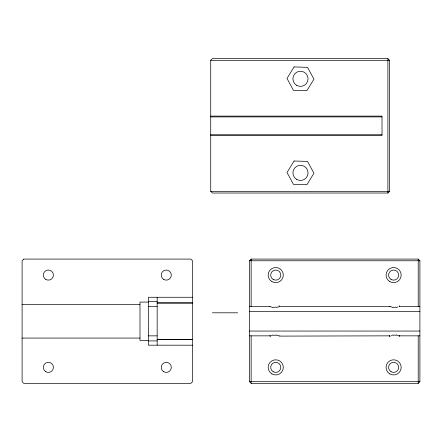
<?xml version="1.0" encoding="UTF-8"?>
<svg xmlns="http://www.w3.org/2000/svg" width="442" height="442" viewBox="0 0 442 442"><rect width="100%" height="100%" fill="white"/><g stroke="black" fill="none" stroke-linecap="round" stroke-linejoin="round"><path stroke-width="0.66" d="M269.681 306.516L272.896 307.439M210.729 60.316L212.409 58.637L387.899 58.637L389.584 60.316L389.584 191.336L387.899 193.021L212.409 193.021L210.729 191.336L210.729 60.316L389.584 60.316M249.465 260.769L251.144 259.084L418.215 259.084L419.9 260.769L419.9 381.684L418.215 383.369L251.144 383.369L249.465 381.684L249.465 260.769L419.9 260.769M397.894 306.925L396.358 307.516M391.38 335.528L392.921 334.931M278.079 306.853L276.438 307.472M271.371 335.6L273.012 334.981M399.38 306.345L419.9 306.339M389.894 336.102L389.745 336.102A3.635 0.746 -47.7 0 1 389.7 335.771M210.729 116.113L382.015 116.113L382.015 135.545L210.729 135.545M210.729 116.909L382.015 116.909M210.729 134.744L382.015 134.744M210.729 191.336L389.584 191.336M192.535 297.273L148.413 297.273L148.413 345.18L192.535 345.202M148.413 301.532L157.17 301.532M148.413 302.079L139.992 302.079L139.992 340.373L148.413 340.373M157.17 302.842L192.535 302.842M157.17 303.096L192.535 303.096M22.1 304.383L139.992 304.383M249.465 306.339L269.902 306.339M279.554 306.339L389.811 306.339L392.927 307.522M148.413 306.599L157.17 306.599M249.465 311.395L419.9 311.395M212.409 312.803L237.674 312.803M249.465 331.058L419.9 331.058M148.413 335.854L157.17 335.854M249.465 335.848L269.67 335.848M389.584 335.848L279.51 336.108L276.438 334.981M399.69 335.848L419.9 335.848M22.1 338.069L139.992 338.069M157.17 339.357L192.535 339.357M157.17 339.611L192.535 339.611M148.413 340.915L157.17 340.915M249.465 381.684L419.9 381.684M399.463 336.108L396.352 334.931M418.215 259.084L418.215 306.643M418.215 335.809L418.215 383.369M387.899 58.637L387.899 193.021M251.144 259.084L251.144 306.643M251.144 335.809L251.144 383.369M157.17 297.278L157.17 345.202M279.847 335.693A5.127 1.624 0 0 1 279.847 335.854M269.603 335.854A5.127 1.624 0 0 1 269.603 335.693M270.36 336.81A4.16 0.878 -48.6 0 1 270.786 335.119M273.333 335.401A3.901 2.055 -4 0 1 276.211 335.279M279.09 305.637A4.16 0.878 -48.6 0 1 278.72 307.245M276.128 307.063A3.923 2.066 -4 0 1 273.117 307.162M399.761 335.693A5.127 1.624 0 0 1 399.767 335.854M389.512 335.854A5.127 1.624 0 0 1 389.518 335.693M389.888 336.705A4.685 0.884 -38.5 0 1 390.148 335.948M393.236 335.356A3.862 2.066 -4.2 0 1 396.131 335.224M399.75 335.931A3.641 0.751 42.4 0 1 399.314 335.948M399.557 306.323A3.635 0.746 -47.7 0 1 399.596 306.588M399.386 305.748A4.685 0.884 -38.5 0 1 399.126 306.505M396.038 307.096A3.862 2.066 -4.2 0 1 393.148 307.223M389.573 306.483A3.641 0.751 42.4 0 1 389.96 306.505M294.074 66.952L287.013 78.427L293.422 90.279L306.892 90.654L313.947 79.179L307.544 67.328L294.074 66.952M294.074 161.021L287.013 172.496L293.422 184.347L306.892 184.723L313.947 173.247L307.544 161.396L294.074 161.021M23.785 259.084L22.1 260.769L22.1 381.684L23.785 383.363L190.856 383.363L192.535 381.684L192.535 260.769L190.856 259.084L23.785 259.084M273.211 371.744A5.05 5.05 0 0 0 280.786 367.368A5.05 5.05 0 0 0 273.211 362.993A5.05 5.05 0 0 0 273.211 371.744M273.211 279.46A5.05 5.05 0 0 0 280.786 275.084A5.05 5.05 0 0 0 273.211 270.708A5.05 5.05 0 0 0 273.211 279.46M271.946 281.648A7.58 7.58 0 0 0 283.316 275.084A7.58 7.58 0 0 0 271.946 268.521A7.58 7.58 0 0 0 271.946 281.648M271.946 373.932A7.58 7.58 0 0 0 283.316 367.368A7.58 7.58 0 0 0 271.946 360.805A7.58 7.58 0 0 0 271.946 373.932M391.098 279.46A5.05 5.05 0 0 0 398.678 275.084A5.05 5.05 0 0 0 391.098 270.708A5.05 5.05 0 0 0 391.098 279.46M389.838 281.648A7.58 7.58 0 0 0 401.203 275.084A7.58 7.58 0 0 0 389.838 268.521A7.58 7.58 0 0 0 389.838 281.648M391.098 371.744A5.05 5.05 0 0 0 398.678 367.368A5.05 5.05 0 0 0 391.098 362.993A5.05 5.05 0 0 0 391.098 371.744M389.838 373.932A7.58 7.58 0 0 0 401.203 367.368A7.58 7.58 0 0 0 389.838 360.805A7.58 7.58 0 0 0 389.838 373.932M296.692 85.367A7.58 7.58 0 0 0 308.063 78.803A7.58 7.58 0 0 0 296.692 72.239A7.58 7.58 0 0 0 296.692 85.367M296.692 179.435A7.58 7.58 0 0 0 308.063 172.872A7.58 7.58 0 0 0 296.692 166.308A7.58 7.58 0 0 0 296.692 179.435M163.739 279.46A5.05 5.05 0 0 0 171.319 275.084A5.05 5.05 0 0 0 163.739 270.708A5.05 5.05 0 0 0 163.739 279.46M163.739 371.744A5.05 5.05 0 0 0 171.319 367.368A5.05 5.05 0 0 0 163.739 362.993A5.05 5.05 0 0 0 163.739 371.744M45.846 279.46A5.05 5.05 0 0 0 53.427 275.084A5.05 5.05 0 0 0 45.846 270.708A5.05 5.05 0 0 0 45.846 279.46M45.846 371.744A5.05 5.05 0 0 0 53.427 367.368A5.05 5.05 0 0 0 45.846 362.993A5.05 5.05 0 0 0 45.846 371.744"/></g></svg>
